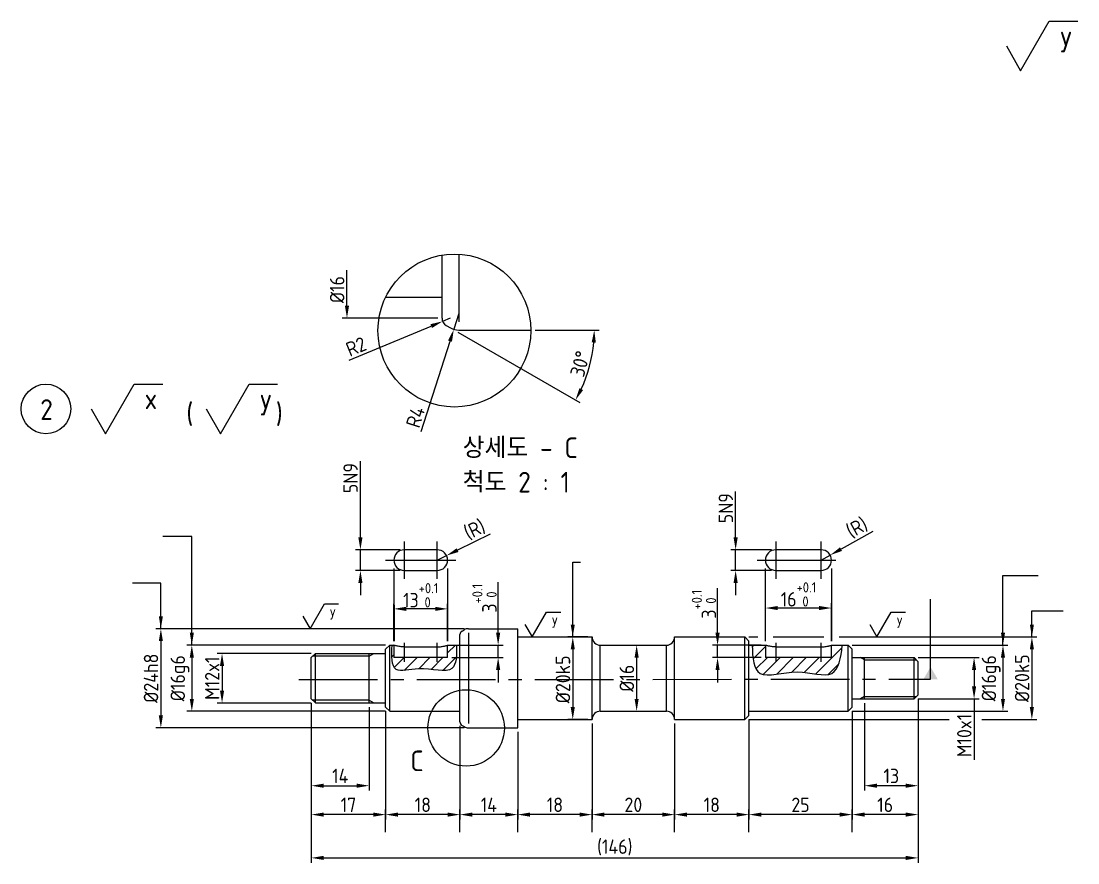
# Model space of a CAD drawing. Header units: millimetres. Extents: x 0 to 2327, y 0 to 592.
# Drawn here: x 881 to 1137, y 109.9 to 313.8 of the extents above; entities that cross this region are included whole.
import ezdxf

# ---------------------------------------------------------------- set-up
doc = ezdxf.new("R2010")
doc.units = ezdxf.units.MM
doc.linetypes.add('CENTER2', pattern=[28.575, 19.05, -3.175, 3.175, -3.175])
for name, color, linetype in [('가는실선', 1, 'Continuous'), ('문자', 2, 'Continuous'), ('외형선', 3, 'Continuous'), ('중심선', 1, 'CENTER2')]:
    doc.layers.add(name, color=color, linetype=linetype)
doc.styles.get("Standard").update_dxf_attribs({"font": 'isocp.shx', "bigfont": 'whgtxt.shx'})
doc.dimstyles.new('ISO-25', dxfattribs={"dimtxt": 3.5, "dimasz": 3, "dimexe": 1.2, "dimexo": 1, "dimtad": 1, "dimdsep": 46, "dimtxsty": 'Standard', "dimcen": 0, "dimclrd": 7, "dimclre": 7, "dimclrt": 2, "dimazin": 2, "dimtfac": 1, "dimtmove": 0, "dimatfit": 3, "dimfxl": 0, "dimlwd": -1, "dimlwe": -1, "dimarcsym": 0})

# ---------------------------------------------------------------- blocks, each defined once
blk = doc.blocks.new('*D69')
at = {"layer": 'Defpoints', "color": 0}
for p in [(973.78, 185.77), (963.17, 180.77), (973.78, 180.77)]:
    blk.add_point(p, dxfattribs=at)
at = {"layer": '외형선', "color": 7}
for p, q in [((963.17, 188.77), (963.17, 207.22)), ((972.78, 185.77), (961.97, 185.77)), ((963.17, 180.77), (963.17, 185.77)), ((972.78, 180.77), (961.97, 180.77)), ((963.17, 177.77), (963.17, 174.77))]:
    blk.add_line(p, q, dxfattribs=at)
for points in [[(962.67, 188.77), (963.67, 188.77), (963.17, 185.77)], [(962.67, 177.77), (963.67, 177.77), (963.17, 180.77)]]:
    blk.add_solid(points, dxfattribs=at)
at = {"layer": '외형선', "color": 2, "insert": (960.79, 203.14), "char_height": 3.5, "attachment_point": 5, "rotation": 90}
blk.add_mtext('5N9', dxfattribs=at)
blk = doc.blocks.new('*D70')
at = {"layer": 'Defpoints', "color": 0}
for p in [(984.02, 184.38), (981.78, 183.27)]:
    blk.add_point(p, dxfattribs=at)
at = {"layer": '외형선', "color": 7}
for p, q in [((994.61, 189.59), (986.71, 185.7)), ((981.78, 183.27), (984.02, 184.38))]:
    blk.add_line(p, q, dxfattribs=at)
blk.add_solid([(986.49, 186.15), (986.93, 185.25), (984.02, 184.38)], dxfattribs=at)
at = {"layer": '외형선', "color": 2, "insert": (990.88, 190.59), "char_height": 3.5, "attachment_point": 5, "rotation": 26.2074}
blk.add_mtext('(R)', dxfattribs=at)
blk = doc.blocks.new('*D71')
at = {"layer": 'Defpoints', "color": 0}
for p in [(971.28, 171.47), (971.28, 162.67), (984.28, 162.67)]:
    blk.add_point(p, dxfattribs=at)
at = {"layer": '외형선', "color": 7}
for p, q in [((971.28, 163.67), (971.28, 172.67)), ((984.28, 163.67), (984.28, 172.67)), ((981.28, 171.47), (974.28, 171.47))]:
    blk.add_line(p, q, dxfattribs=at)
for points in [[(974.28, 171.97), (974.28, 170.97), (971.28, 171.47)], [(981.28, 171.97), (981.28, 170.97), (984.28, 171.47)]]:
    blk.add_solid(points, dxfattribs=at)
at = {"layer": '외형선', "color": 2, "insert": (977.78, 174.77), "char_height": 3.5, "attachment_point": 5}
blk.add_mtext('13{\\H0.7x;\\S+0.1^  0;}', dxfattribs=at)
blk = doc.blocks.new('*D72')
at = {"layer": 'Defpoints', "color": 0}
for p in [(984.28, 162.67), (984.28, 159.67), (996.53, 159.67)]:
    blk.add_point(p, dxfattribs=at)
at = {"layer": '외형선', "color": 7}
for p, q in [((996.53, 165.67), (996.53, 177.97)), ((985.28, 162.67), (997.73, 162.67)), ((996.53, 159.67), (996.53, 162.67)), ((985.28, 159.67), (997.73, 159.67)), ((996.53, 156.67), (996.53, 153.67))]:
    blk.add_line(p, q, dxfattribs=at)
for points in [[(996.03, 165.67), (997.03, 165.67), (996.53, 162.67)], [(996.03, 156.67), (997.03, 156.67), (996.53, 159.67)]]:
    blk.add_solid(points, dxfattribs=at)
at = {"layer": '외형선', "color": 2, "insert": (993.23, 174.05), "char_height": 3.5, "attachment_point": 5, "rotation": 90}
blk.add_mtext('3{\\H0.7x;\\S+0.1^  0;}', dxfattribs=at)
blk = doc.blocks.new('*D73')
at = {"layer": 'Defpoints', "color": 0}
for p in [(1063.78, 185.77), (1054.06, 180.77), (1063.78, 180.77)]:
    blk.add_point(p, dxfattribs=at)
at = {"layer": '외형선', "color": 7}
for p, q in [((1054.06, 188.77), (1054.06, 199.92)), ((1062.78, 185.77), (1052.86, 185.77)), ((1054.06, 180.77), (1054.06, 185.77)), ((1062.78, 180.77), (1052.86, 180.77)), ((1054.06, 177.77), (1054.06, 174.77))]:
    blk.add_line(p, q, dxfattribs=at)
for points in [[(1053.56, 188.77), (1054.56, 188.77), (1054.06, 185.77)], [(1053.56, 177.77), (1054.56, 177.77), (1054.06, 180.77)]]:
    blk.add_solid(points, dxfattribs=at)
at = {"layer": '외형선', "color": 2, "insert": (1051.69, 195.85), "char_height": 3.5, "attachment_point": 5, "rotation": 90}
blk.add_mtext('5N9', dxfattribs=at)
blk = doc.blocks.new('*D74')
at = {"layer": 'Defpoints', "color": 0}
for p in [(1076.97, 184.49), (1074.78, 183.27)]:
    blk.add_point(p, dxfattribs=at)
at = {"layer": '외형선', "color": 7}
for p, q in [((1087.28, 190.21), (1079.59, 185.94)), ((1074.78, 183.27), (1076.97, 184.49))]:
    blk.add_line(p, q, dxfattribs=at)
blk.add_solid([(1079.35, 186.38), (1079.83, 185.5), (1076.97, 184.49)], dxfattribs=at)
at = {"layer": '외형선', "color": 2, "insert": (1083.51, 191.03), "char_height": 3.5, "attachment_point": 5, "rotation": 29.0077}
blk.add_mtext('(R)', dxfattribs=at)
blk = doc.blocks.new('*D75')
at = {"layer": 'Defpoints', "color": 0}
for p in [(1061.28, 171.67), (1061.28, 162.67), (1077.28, 162.67)]:
    blk.add_point(p, dxfattribs=at)
at = {"layer": '외형선', "color": 7}
for p, q in [((1061.28, 163.67), (1061.28, 172.87)), ((1074.28, 171.67), (1064.28, 171.67)), ((1077.28, 163.67), (1077.28, 172.87))]:
    blk.add_line(p, q, dxfattribs=at)
for points in [[(1064.28, 172.17), (1064.28, 171.17), (1061.28, 171.67)], [(1074.28, 172.17), (1074.28, 171.17), (1077.28, 171.67)]]:
    blk.add_solid(points, dxfattribs=at)
at = {"layer": '외형선', "color": 2, "insert": (1069.28, 174.97), "char_height": 3.5, "attachment_point": 5}
blk.add_mtext('16{\\H0.7x;\\S+0.1^  0;}', dxfattribs=at)
blk = doc.blocks.new('*D76')
at = {"layer": 'Defpoints', "color": 0}
for p in [(1061.28, 162.67), (1049.68, 159.67), (1061.28, 159.67)]:
    blk.add_point(p, dxfattribs=at)
at = {"layer": '외형선', "color": 7}
for p, q in [((1049.68, 165.67), (1049.68, 176.5)), ((1060.28, 162.67), (1048.48, 162.67)), ((1049.68, 159.67), (1049.68, 162.67)), ((1060.28, 159.67), (1048.48, 159.67)), ((1049.68, 156.67), (1049.68, 153.67))]:
    blk.add_line(p, q, dxfattribs=at)
for points in [[(1049.18, 165.67), (1050.18, 165.67), (1049.68, 162.67)], [(1049.18, 156.67), (1050.18, 156.67), (1049.68, 159.67)]]:
    blk.add_solid(points, dxfattribs=at)
at = {"layer": '외형선', "color": 2, "insert": (1046.38, 172.59), "char_height": 3.5, "attachment_point": 5, "rotation": 90}
blk.add_mtext('3{\\H0.7x;\\S+0.1^  0;}', dxfattribs=at)
blk = doc.blocks.new('*D77')
at = {"layer": 'Defpoints', "color": 0}
for p in [(952.28, 160.67), (929.65, 148.67), (952.28, 148.67)]:
    blk.add_point(p, dxfattribs=at)
at = {"layer": '외형선', "color": 7}
for p, q in [((951.28, 160.67), (928.45, 160.67)), ((929.65, 157.67), (929.65, 151.67)), ((951.28, 148.67), (928.45, 148.67))]:
    blk.add_line(p, q, dxfattribs=at)
for points in [[(929.15, 157.67), (930.15, 157.67), (929.65, 160.67)], [(929.15, 151.67), (930.15, 151.67), (929.65, 148.67)]]:
    blk.add_solid(points, dxfattribs=at)
at = {"layer": '외형선', "color": 2, "insert": (927.28, 154.67), "char_height": 3.5, "attachment_point": 5, "rotation": 90}
blk.add_mtext('M12x1', dxfattribs=at)
blk = doc.blocks.new('*D78')
at = {"layer": 'Defpoints', "color": 0}
for p in [(970.28, 162.67), (922.33, 146.67), (970.28, 146.67)]:
    blk.add_point(p, dxfattribs=at)
at = {"layer": '외형선', "color": 7}
for p, q in [((969.28, 162.67), (921.13, 162.67)), ((922.33, 159.67), (922.33, 149.67)), ((969.28, 146.67), (921.13, 146.67))]:
    blk.add_line(p, q, dxfattribs=at)
for points in [[(921.83, 159.67), (922.83, 159.67), (922.33, 162.67)], [(921.83, 149.67), (922.83, 149.67), (922.33, 146.67)]]:
    blk.add_solid(points, dxfattribs=at)
at = {"layer": '외형선', "color": 2, "insert": (919.46, 154.67), "char_height": 3.5, "attachment_point": 5, "rotation": 90}
blk.add_mtext('%%C16g6', dxfattribs=at)
blk = doc.blocks.new('*D79')
at = {"layer": 'Defpoints', "color": 0}
for p in [(989.31, 166.67), (914.83, 142.67), (989.31, 142.67)]:
    blk.add_point(p, dxfattribs=at)
at = {"layer": '외형선', "color": 7}
for p, q in [((988.31, 166.67), (913.63, 166.67)), ((914.83, 163.67), (914.83, 145.67)), ((988.31, 142.67), (913.63, 142.67))]:
    blk.add_line(p, q, dxfattribs=at)
for points in [[(914.33, 163.67), (915.33, 163.67), (914.83, 166.67)], [(914.33, 145.67), (915.33, 145.67), (914.83, 142.67)]]:
    blk.add_solid(points, dxfattribs=at)
at = {"layer": '외형선', "color": 2, "insert": (912.45, 154.67), "char_height": 3.5, "attachment_point": 5, "rotation": 90}
blk.add_mtext('%%C24h8', dxfattribs=at)
blk = doc.blocks.new('*D80')
at = {"layer": 'Defpoints', "color": 0}
for p in [(1019.28, 164.67), (1014.61, 144.67), (1019.28, 144.67)]:
    blk.add_point(p, dxfattribs=at)
at = {"layer": '외형선', "color": 7}
for p, q in [((1018.28, 164.67), (1013.41, 164.67)), ((1014.61, 161.67), (1014.61, 147.67)), ((1018.28, 144.67), (1013.41, 144.67))]:
    blk.add_line(p, q, dxfattribs=at)
for points in [[(1014.11, 161.67), (1015.11, 161.67), (1014.61, 164.67)], [(1014.11, 147.67), (1015.11, 147.67), (1014.61, 144.67)]]:
    blk.add_solid(points, dxfattribs=at)
at = {"layer": '외형선', "color": 2, "insert": (1012.23, 154.39), "char_height": 3.5, "width": 7.5628, "attachment_point": 5, "rotation": 90}
blk.add_mtext('%%C20k5', dxfattribs=at)
blk = doc.blocks.new('*D81')
at = {"layer": 'Defpoints', "color": 0}
for p in [(1021.28, 162.67), (1021.28, 146.67), (1030.08, 146.67)]:
    blk.add_point(p, dxfattribs=at)
at = {"layer": '외형선', "color": 7}
for p, q in [((1022.28, 162.67), (1031.28, 162.67)), ((1030.08, 159.67), (1030.08, 149.67)), ((1022.28, 146.67), (1031.28, 146.67))]:
    blk.add_line(p, q, dxfattribs=at)
for points in [[(1029.58, 159.67), (1030.58, 159.67), (1030.08, 162.67)], [(1029.58, 149.67), (1030.58, 149.67), (1030.08, 146.67)]]:
    blk.add_solid(points, dxfattribs=at)
at = {"layer": '외형선', "color": 2, "insert": (1027.71, 154.67), "char_height": 3.5, "attachment_point": 5, "rotation": 90}
blk.add_mtext('%%C16', dxfattribs=at)
blk = doc.blocks.new('*D82')
at = {"layer": 'Defpoints', "color": 0}
for p in [(1097.28, 159.67), (1097.28, 149.67), (1111.82, 149.67)]:
    blk.add_point(p, dxfattribs=at)
at = {"layer": '외형선', "color": 7}
for p, q in [((1098.28, 159.67), (1113.02, 159.67)), ((1111.82, 156.67), (1111.82, 152.67)), ((1098.28, 149.67), (1113.02, 149.67)), ((1111.82, 149.67), (1111.82, 134.92))]:
    blk.add_line(p, q, dxfattribs=at)
for points in [[(1111.32, 156.67), (1112.32, 156.67), (1111.82, 159.67)], [(1111.32, 152.67), (1112.32, 152.67), (1111.82, 149.67)]]:
    blk.add_solid(points, dxfattribs=at)
at = {"layer": '외형선', "color": 2, "insert": (1109.45, 140.8), "char_height": 3.5, "attachment_point": 5, "rotation": 90}
blk.add_mtext('M10x1', dxfattribs=at)
blk = doc.blocks.new('*D83')
at = {"layer": 'Defpoints', "color": 0}
for p in [(1081.28, 162.67), (1081.28, 146.67), (1118.82, 146.67)]:
    blk.add_point(p, dxfattribs=at)
at = {"layer": '외형선', "color": 7}
for p, q in [((1082.28, 162.67), (1120.02, 162.67)), ((1118.82, 159.67), (1118.82, 149.67)), ((1082.28, 146.67), (1120.02, 146.67))]:
    blk.add_line(p, q, dxfattribs=at)
for points in [[(1118.32, 159.67), (1119.32, 159.67), (1118.82, 162.67)], [(1118.32, 149.67), (1119.32, 149.67), (1118.82, 146.67)]]:
    blk.add_solid(points, dxfattribs=at)
at = {"layer": '외형선', "color": 2, "insert": (1115.95, 154.67), "char_height": 3.5, "attachment_point": 5, "rotation": 90}
blk.add_mtext('%%C16g6', dxfattribs=at)
blk = doc.blocks.new('*D84')
at = {"layer": 'Defpoints', "color": 0}
for p in [(1056.28, 164.67), (1056.28, 144.67), (1125.82, 144.67)]:
    blk.add_point(p, dxfattribs=at)
at = {"layer": '외형선', "color": 7}
for p, q in [((1057.28, 164.67), (1059.4, 164.67)), ((1063.15, 164.67), (1075.4, 164.67)), ((1079.15, 164.67), (1127.02, 164.67)), ((1125.82, 161.67), (1125.82, 147.67)), ((1057.28, 144.67), (1105.82, 144.67)), ((1113.7, 144.67), (1127.02, 144.67))]:
    blk.add_line(p, q, dxfattribs=at)
for points in [[(1125.32, 161.67), (1126.32, 161.67), (1125.82, 164.67)], [(1125.32, 147.67), (1126.32, 147.67), (1125.82, 144.67)]]:
    blk.add_solid(points, dxfattribs=at)
at = {"layer": '외형선', "color": 2, "insert": (1123.45, 154.67), "char_height": 3.5, "attachment_point": 5, "rotation": 90}
blk.add_mtext('%%C20k5', dxfattribs=at)
blk = doc.blocks.new('*D86')
at = {"layer": 'Defpoints', "color": 0}
for p in [(983.09, 241.11), (984.94, 241.87)]:
    blk.add_point(p, dxfattribs=at)
at = {"layer": '외형선', "color": 7}
for p, q in [((984.94, 241.87), (983.09, 241.11)), ((960.42, 231.73), (980.31, 239.96))]:
    blk.add_line(p, q, dxfattribs=at)
blk.add_solid([(980.12, 240.42), (980.51, 239.5), (983.09, 241.11)], dxfattribs=at)
at = {"layer": '외형선', "color": 2, "insert": (962.12, 235.01), "char_height": 3.5, "attachment_point": 5, "rotation": 22.4737}
blk.add_mtext('R2', dxfattribs=at)
blk = doc.blocks.new('*D87')
at = {"layer": 'Defpoints', "color": 0}
for p in [(987.01, 242.99), (985.79, 239.18)]:
    blk.add_point(p, dxfattribs=at)
at = {"layer": '외형선', "color": 7}
for p, q in [((987.01, 242.99), (985.79, 239.18)), ((977.89, 214.45), (984.88, 236.32))]:
    blk.add_line(p, q, dxfattribs=at)
blk.add_solid([(984.4, 236.47), (985.35, 236.17), (985.79, 239.18)], dxfattribs=at)
at = {"layer": '외형선', "color": 2, "insert": (976.51, 217.93), "char_height": 3.5, "attachment_point": 5, "rotation": 72.2873}
blk.add_mtext('R4', dxfattribs=at)
blk = doc.blocks.new('*D88')
at = {"layer": 'Defpoints', "color": 0}
for p in [(983.94, 240.14), (985.01, 239.52), (987.01, 238.99), (1004.46, 238.99), (1017.78, 227.4)]:
    blk.add_point(p, dxfattribs=at)
at = {"layer": '외형선', "color": 7}
for p, q in [((986.8, 238.49), (1016.32, 221.44)), ((1005.46, 238.99), (1021.02, 238.99))]:
    blk.add_line(p, q, dxfattribs=at)
blk.add_arc((985.94, 238.99), 33.89, 335.0733, 354.9261, dxfattribs=at)
for points in [[(1019.19, 236.01), (1020.19, 235.97), (1019.82, 238.99)], [(1017.11, 224.47), (1016.22, 224.93), (1015.28, 222.04)]]:
    blk.add_solid(points, dxfattribs=at)
at = {"layer": '외형선', "color": 2, "insert": (1016.37, 230.83), "char_height": 3.5, "attachment_point": 5, "rotation": 74.9997}
blk.add_mtext('30°', dxfattribs=at)
blk = doc.blocks.new('*D90')
at = {"layer": 'Defpoints', "color": 0}
for p in [(951.28, 149.67), (965.28, 148.67), (965.28, 128.64)]:
    blk.add_point(p, dxfattribs=at)
at = {"layer": '외형선', "color": 7}
for p, q in [((951.28, 148.67), (951.28, 127.44)), ((965.28, 147.67), (965.28, 127.44)), ((954.28, 128.64), (962.28, 128.64))]:
    blk.add_line(p, q, dxfattribs=at)
for points in [[(954.28, 129.14), (954.28, 128.14), (951.28, 128.64)], [(962.28, 129.14), (962.28, 128.14), (965.28, 128.64)]]:
    blk.add_solid(points, dxfattribs=at)
at = {"layer": '외형선', "color": 2, "insert": (958.28, 131.01), "char_height": 3.5, "attachment_point": 5}
blk.add_mtext('14', dxfattribs=at)
blk = doc.blocks.new('*D91')
at = {"layer": 'Defpoints', "color": 0}
for p in [(969.28, 147.67), (951.28, 128.64), (951.28, 121.64)]:
    blk.add_point(p, dxfattribs=at)
at = {"layer": '외형선', "color": 7}
for p, q in [((969.28, 146.67), (969.28, 120.44)), ((951.28, 127.64), (951.28, 120.44)), ((966.28, 121.64), (954.28, 121.64))]:
    blk.add_line(p, q, dxfattribs=at)
for points in [[(954.28, 122.14), (954.28, 121.14), (951.28, 121.64)], [(966.28, 122.14), (966.28, 121.14), (969.28, 121.64)]]:
    blk.add_solid(points, dxfattribs=at)
at = {"layer": '외형선', "color": 2, "insert": (960.28, 124.01), "char_height": 3.5, "attachment_point": 5}
blk.add_mtext('17', dxfattribs=at)
blk = doc.blocks.new('*D92')
at = {"layer": 'Defpoints', "color": 0}
for p in [(987.28, 144.12), (969.28, 121.64), (969.28, 116.36)]:
    blk.add_point(p, dxfattribs=at)
at = {"layer": '외형선', "color": 7}
for p, q in [((987.28, 143.12), (987.28, 120.44)), ((969.28, 117.36), (969.28, 122.84)), ((984.28, 121.64), (972.28, 121.64))]:
    blk.add_line(p, q, dxfattribs=at)
for points in [[(972.28, 122.14), (972.28, 121.14), (969.28, 121.64)], [(984.28, 122.14), (984.28, 121.14), (987.28, 121.64)]]:
    blk.add_solid(points, dxfattribs=at)
at = {"layer": '외형선', "color": 2, "insert": (978.28, 124.01), "char_height": 3.5, "attachment_point": 5}
blk.add_mtext('18', dxfattribs=at)
blk = doc.blocks.new('*D93')
at = {"layer": 'Defpoints', "color": 0}
for p in [(1001.28, 142.67), (987.28, 121.64), (987.28, 116.36)]:
    blk.add_point(p, dxfattribs=at)
at = {"layer": '외형선', "color": 7}
for p, q in [((1001.28, 141.67), (1001.28, 120.44)), ((987.28, 117.36), (987.28, 122.84)), ((998.28, 121.64), (990.28, 121.64))]:
    blk.add_line(p, q, dxfattribs=at)
for points in [[(990.28, 122.14), (990.28, 121.14), (987.28, 121.64)], [(998.28, 122.14), (998.28, 121.14), (1001.28, 121.64)]]:
    blk.add_solid(points, dxfattribs=at)
at = {"layer": '외형선', "color": 2, "insert": (994.28, 124.01), "char_height": 3.5, "attachment_point": 5}
blk.add_mtext('14', dxfattribs=at)
blk = doc.blocks.new('*D94')
at = {"layer": 'Defpoints', "color": 0}
for p in [(1019.28, 144.67), (1001.28, 121.64), (1001.28, 116.36)]:
    blk.add_point(p, dxfattribs=at)
at = {"layer": '외형선', "color": 7}
for p, q in [((1019.28, 143.67), (1019.28, 120.44)), ((1001.28, 117.36), (1001.28, 122.84)), ((1016.28, 121.64), (1004.28, 121.64))]:
    blk.add_line(p, q, dxfattribs=at)
for points in [[(1004.28, 122.14), (1004.28, 121.14), (1001.28, 121.64)], [(1016.28, 122.14), (1016.28, 121.14), (1019.28, 121.64)]]:
    blk.add_solid(points, dxfattribs=at)
at = {"layer": '외형선', "color": 2, "insert": (1010.28, 124.01), "char_height": 3.5, "attachment_point": 5}
blk.add_mtext('18', dxfattribs=at)
blk = doc.blocks.new('*D95')
at = {"layer": 'Defpoints', "color": 0}
for p in [(1039.28, 144.67), (1019.28, 121.64), (1019.28, 116.36)]:
    blk.add_point(p, dxfattribs=at)
at = {"layer": '외형선', "color": 7}
for p, q in [((1039.28, 143.67), (1039.28, 120.44)), ((1019.28, 117.36), (1019.28, 122.84)), ((1036.28, 121.64), (1022.28, 121.64))]:
    blk.add_line(p, q, dxfattribs=at)
for points in [[(1022.28, 122.14), (1022.28, 121.14), (1019.28, 121.64)], [(1036.28, 122.14), (1036.28, 121.14), (1039.28, 121.64)]]:
    blk.add_solid(points, dxfattribs=at)
at = {"layer": '외형선', "color": 2, "insert": (1029.28, 124.01), "char_height": 3.5, "attachment_point": 5}
blk.add_mtext('20', dxfattribs=at)
blk = doc.blocks.new('*D96')
at = {"layer": 'Defpoints', "color": 0}
for p in [(1057.28, 145.67), (1039.28, 121.64), (1039.28, 116.36)]:
    blk.add_point(p, dxfattribs=at)
at = {"layer": '외형선', "color": 7}
for p, q in [((1057.28, 144.67), (1057.28, 120.44)), ((1039.28, 117.36), (1039.28, 122.84)), ((1054.28, 121.64), (1042.28, 121.64))]:
    blk.add_line(p, q, dxfattribs=at)
for points in [[(1042.28, 122.14), (1042.28, 121.14), (1039.28, 121.64)], [(1054.28, 122.14), (1054.28, 121.14), (1057.28, 121.64)]]:
    blk.add_solid(points, dxfattribs=at)
at = {"layer": '외형선', "color": 2, "insert": (1048.28, 124.01), "char_height": 3.5, "attachment_point": 5}
blk.add_mtext('18', dxfattribs=at)
blk = doc.blocks.new('*D97')
at = {"layer": 'Defpoints', "color": 0}
for p in [(1082.28, 147.67), (1057.28, 121.64), (1057.28, 116.36)]:
    blk.add_point(p, dxfattribs=at)
at = {"layer": '외형선', "color": 7}
for p, q in [((1082.28, 146.67), (1082.28, 120.44)), ((1057.28, 117.36), (1057.28, 122.84)), ((1079.28, 121.64), (1060.28, 121.64))]:
    blk.add_line(p, q, dxfattribs=at)
for points in [[(1060.28, 122.14), (1060.28, 121.14), (1057.28, 121.64)], [(1079.28, 122.14), (1079.28, 121.14), (1082.28, 121.64)]]:
    blk.add_solid(points, dxfattribs=at)
at = {"layer": '외형선', "color": 2, "insert": (1069.78, 124.01), "char_height": 3.5, "attachment_point": 5}
blk.add_mtext('25', dxfattribs=at)
blk = doc.blocks.new('*D98')
at = {"layer": 'Defpoints', "color": 0}
for p in [(1085.28, 149.67), (1098.28, 150.67), (1085.28, 128.64)]:
    blk.add_point(p, dxfattribs=at)
at = {"layer": '외형선', "color": 7}
for p, q in [((1085.28, 148.67), (1085.28, 127.44)), ((1098.28, 149.67), (1098.28, 127.44)), ((1095.28, 128.64), (1088.28, 128.64))]:
    blk.add_line(p, q, dxfattribs=at)
for points in [[(1088.28, 129.14), (1088.28, 128.14), (1085.28, 128.64)], [(1095.28, 129.14), (1095.28, 128.14), (1098.28, 128.64)]]:
    blk.add_solid(points, dxfattribs=at)
at = {"layer": '외형선', "color": 2, "insert": (1091.78, 131.01), "char_height": 3.5, "attachment_point": 5}
blk.add_mtext('13', dxfattribs=at)
blk = doc.blocks.new('*D99')
at = {"layer": 'Defpoints', "color": 0}
for p in [(1098.28, 128.64), (1082.28, 121.64), (1082.28, 116.36)]:
    blk.add_point(p, dxfattribs=at)
at = {"layer": '외형선', "color": 7}
for p, q in [((1098.28, 127.64), (1098.28, 120.44)), ((1082.28, 117.36), (1082.28, 122.84)), ((1095.28, 121.64), (1085.28, 121.64))]:
    blk.add_line(p, q, dxfattribs=at)
for points in [[(1085.28, 122.14), (1085.28, 121.14), (1082.28, 121.64)], [(1095.28, 122.14), (1095.28, 121.14), (1098.28, 121.64)]]:
    blk.add_solid(points, dxfattribs=at)
at = {"layer": '외형선', "color": 2, "insert": (1090.28, 124.01), "char_height": 3.5, "attachment_point": 5}
blk.add_mtext('16', dxfattribs=at)
blk = doc.blocks.new('*D100')
at = {"layer": 'Defpoints', "color": 0}
for p in [(951.28, 121.64), (1098.28, 121.64), (1098.28, 111.15)]:
    blk.add_point(p, dxfattribs=at)
at = {"layer": '외형선', "color": 7}
for p, q in [((951.28, 120.64), (951.28, 109.95)), ((1098.28, 120.64), (1098.28, 109.95)), ((954.28, 111.15), (1095.28, 111.15))]:
    blk.add_line(p, q, dxfattribs=at)
for points in [[(954.28, 111.65), (954.28, 110.65), (951.28, 111.15)], [(1095.28, 111.65), (1095.28, 110.65), (1098.28, 111.15)]]:
    blk.add_solid(points, dxfattribs=at)
at = {"layer": '외형선', "color": 2, "insert": (1024.78, 113.7), "char_height": 3.5, "attachment_point": 5}
blk.add_mtext('(146)', dxfattribs=at)

msp = doc.modelspace()

# ---------------------------------------------------------------- hatches: boundary and pattern name
at = {"layer": '가는실선'}
h = msp.add_hatch(dxfattribs=at)
h.set_pattern_fill('ANSI31', color=256, scale=0.7)
edge = h.paths.add_edge_path()
edge.add_spline(control_points=[(970.864, 162.673), (970.686, 160.044), (970.55, 155.353), (978.268, 157.947), (986.347, 154.873), (986.516, 160.208), (986.434, 162.673)], knot_values=[1.0549849, 1.0549849, 1.0549849, 1.0549849, 7.1421824, 12.5317032, 20.6460487, 26.6167969, 26.6167969, 26.6167969, 26.6167969], degree=3, periodic=0)
edge.add_line((986.434, 162.673), (985.443, 162.673))
edge.add_line((985.443, 162.673), (984.279, 162.673))
edge.add_line((984.279, 162.673), (984.279, 159.673))
edge.add_line((984.279, 159.673), (971.279, 159.673))
edge.add_line((971.279, 159.673), (971.279, 162.673))
edge.add_line((971.279, 162.673), (970.913, 162.673))
edge.add_line((970.913, 162.673), (970.864, 162.673))
h = msp.add_hatch(dxfattribs=at)
h.set_pattern_fill('ANSI31', color=256, scale=0.7)
edge = h.paths.add_edge_path()
edge.add_spline(control_points=[(1058.1, 162.673), (1058.097, 159.5), (1058.762, 153.543), (1068.814, 157.567), (1078.508, 153.736), (1079.601, 159.495), (1079.873, 162.673)], knot_values=[2.4622052, 2.4622052, 2.4622052, 2.4622052, 10.1305622, 19.1850772, 27.5340151, 35.2782186, 35.2782186, 35.2782186, 35.2782186], degree=3, periodic=0)
edge.add_line((1079.873, 162.673), (1079.467, 162.673))
edge.add_line((1079.467, 162.673), (1077.279, 162.673))
edge.add_line((1077.279, 162.673), (1077.279, 159.673))
edge.add_line((1077.279, 159.673), (1061.279, 159.673))
edge.add_line((1061.279, 159.673), (1061.279, 162.673))
edge.add_line((1061.279, 162.673), (1060.073, 162.673))
edge.add_line((1060.073, 162.673), (1058.1, 162.673))

# ---------------------------------------------------------------- linework, layer by layer
for p, q in [((950.971, 166.673), (954.435, 172.673)), ((954.435, 172.673), (957.899, 172.673)), ((949.239, 169.673), (950.971, 166.673)), ((1004.762, 164.673), (1008.226, 170.673)), ((1008.226, 170.673), (1011.69, 170.673)), ((1088.291, 164.673), (1091.755, 170.673)), ((1091.755, 170.673), (1095.219, 170.673)), ((1003.03, 167.673), (1004.762, 164.673)), ((1086.559, 167.673), (1088.291, 164.673)), ((952.279, 159.997), (951.602, 159.997)), ((965.279, 159.997), (952.279, 159.997)), ((965.279, 159.997), (966.45, 160.673)), ((1085.279, 159.132), (1084.341, 159.673)), ((1085.279, 159.132), (1097.279, 159.132)), ((1097.279, 159.132), (1097.82, 159.132)), ((952.279, 149.35), (951.602, 149.35)), ((965.279, 149.35), (952.279, 149.35)), ((965.279, 149.35), (966.45, 148.673)), ((1085.279, 150.215), (1084.341, 149.673)), ((1085.279, 150.215), (1097.279, 150.215)), ((1097.279, 150.215), (1097.82, 150.215))]:
    msp.add_line(p, q, dxfattribs=at)
for centre, radius in [((985.944, 238.884), 18.519), ((988.783, 142.623), 9.259)]:
    msp.add_circle(centre, radius, dxfattribs=at)
at = {"layer": '문자'}
msp.add_circle((886.984, 219.898), 6, dxfattribs=at)
at = {"layer": '외형선'}
for p, q in [((1123.104, 301.826), (1130.032, 313.826)), ((1130.032, 313.826), (1136.96, 313.826)), ((1119.639, 307.826), (1123.104, 301.826)), ((982.935, 241.872), (982.935, 257.157)), ((987.007, 257.372), (987.007, 240.986)), ((969.291, 246.986), (982.935, 246.986)), ((983.935, 240.14), (985.007, 239.522)), ((987.007, 238.986), (1004.462, 238.986)), ((901.423, 213.898), (908.351, 225.898)), ((908.351, 225.898), (915.279, 225.898)), ((929.266, 213.898), (936.194, 225.898)), ((936.194, 225.898), (943.122, 225.898)), ((897.959, 219.898), (901.423, 213.898)), ((925.802, 219.898), (929.266, 213.898)), ((981.779, 185.773), (973.779, 185.773)), ((1074.779, 185.773), (1063.779, 185.773)), ((971.285, 181.273), (971.338, 163.654)), ((973.779, 180.773), (981.779, 180.773)), ((984.279, 181.273), (984.279, 163.673)), ((1061.279, 163.673), (1061.279, 181.273)), ((1063.779, 180.773), (1074.779, 180.773)), ((1077.279, 181.273), (1077.279, 163.673)), ((987.779, 166.096), (988.315, 166.406)), ((989.315, 166.673), (1001.279, 166.673)), ((1001.279, 165.204), (1001.279, 166.673)), ((987.279, 163.938), (987.279, 165.23)), ((987.279, 144.117), (987.279, 163.938)), ((989.315, 165.673), (989.315, 143.673)), ((1001.279, 142.673), (1001.279, 165.204)), ((1001.279, 164.673), (1019.279, 164.673)), ((1019.279, 163.449), (1019.279, 164.673)), ((1039.279, 163.449), (1039.279, 164.673)), ((1039.279, 164.673), (1056.279, 164.673)), ((1056.279, 163.449), (1056.279, 164.673)), ((1057.279, 163.673), (1056.279, 164.673)), ((969.279, 161.673), (970.279, 162.673)), ((969.279, 160.817), (969.279, 161.673)), ((970.279, 161.694), (970.279, 162.673)), ((970.279, 162.673), (970.913, 162.673)), ((970.279, 146.673), (970.279, 161.694)), ((970.913, 162.673), (971.279, 162.673)), ((971.404, 162.635), (971.279, 162.673)), ((971.279, 162.673), (971.279, 159.673)), ((971.61, 162.576), (971.404, 162.635)), ((971.743, 162.541), (971.61, 162.576)), ((971.882, 162.506), (971.743, 162.541)), ((972.033, 162.471), (971.882, 162.506)), ((972.175, 162.44), (972.033, 162.471)), ((972.324, 162.411), (972.175, 162.44)), ((972.547, 162.372), (972.324, 162.411)), ((972.781, 162.338), (972.547, 162.372)), ((973.024, 162.31), (972.781, 162.338)), ((973.147, 162.299), (973.024, 162.31)), ((973.272, 162.29), (973.147, 162.299)), ((973.44, 162.28), (973.272, 162.29)), ((973.609, 162.275), (973.44, 162.28)), ((973.779, 162.273), (973.609, 162.275)), ((973.779, 162.273), (981.779, 162.273)), ((981.779, 162.273), (981.948, 162.275)), ((981.948, 162.275), (982.117, 162.28)), ((982.117, 162.28), (982.285, 162.29)), ((982.285, 162.29), (982.41, 162.299)), ((982.41, 162.299), (982.534, 162.31)), ((982.534, 162.31), (982.776, 162.338)), ((982.776, 162.338), (983.01, 162.372)), ((983.01, 162.372), (983.233, 162.411)), ((983.233, 162.411), (983.382, 162.44)), ((983.382, 162.44), (983.524, 162.471)), ((983.524, 162.471), (983.675, 162.506)), ((983.675, 162.506), (983.814, 162.541)), ((983.814, 162.541), (983.947, 162.576)), ((983.947, 162.576), (984.154, 162.635)), ((984.154, 162.635), (984.279, 162.673)), ((984.279, 162.673), (985.443, 162.673)), ((984.279, 159.673), (984.279, 162.673)), ((985.443, 162.673), (987.279, 162.673)), ((1019.279, 144.673), (1019.279, 163.449)), ((1021.279, 161.694), (1021.279, 162.673)), ((1021.279, 162.673), (1037.279, 162.673)), ((1021.279, 146.673), (1021.279, 161.694)), ((1037.279, 161.694), (1037.279, 162.673)), ((1037.279, 146.673), (1037.279, 161.694)), ((1039.279, 144.673), (1039.279, 163.449)), ((1056.279, 144.673), (1056.279, 163.449)), ((1057.279, 162.572), (1057.279, 163.673)), ((1057.279, 162.673), (1060.073, 162.673)), ((1057.279, 145.673), (1057.279, 162.572)), ((1060.073, 162.673), (1061.279, 162.673)), ((1061.404, 162.635), (1061.279, 162.673)), ((1061.279, 162.673), (1061.279, 159.673)), ((1061.61, 162.576), (1061.404, 162.635)), ((1061.743, 162.541), (1061.61, 162.576)), ((1061.882, 162.506), (1061.743, 162.541)), ((1062.033, 162.471), (1061.882, 162.506)), ((1062.175, 162.44), (1062.033, 162.471)), ((1062.324, 162.411), (1062.175, 162.44)), ((1062.547, 162.372), (1062.324, 162.411)), ((1062.781, 162.338), (1062.547, 162.372)), ((1063.024, 162.31), (1062.781, 162.338)), ((1063.147, 162.299), (1063.024, 162.31)), ((1063.272, 162.29), (1063.147, 162.299)), ((1063.44, 162.28), (1063.272, 162.29)), ((1063.609, 162.275), (1063.44, 162.28)), ((1063.779, 162.273), (1063.609, 162.275)), ((1063.779, 162.273), (1074.779, 162.273)), ((1074.779, 162.273), (1074.948, 162.275)), ((1074.948, 162.275), (1075.117, 162.28)), ((1075.117, 162.28), (1075.285, 162.29)), ((1075.285, 162.29), (1075.41, 162.299)), ((1075.41, 162.299), (1075.534, 162.31)), ((1075.534, 162.31), (1075.776, 162.338)), ((1075.776, 162.338), (1076.01, 162.372)), ((1076.01, 162.372), (1076.233, 162.411)), ((1076.233, 162.411), (1076.382, 162.44)), ((1076.382, 162.44), (1076.524, 162.471)), ((1076.524, 162.471), (1076.675, 162.506)), ((1076.675, 162.506), (1076.814, 162.541)), ((1076.814, 162.541), (1076.947, 162.576)), ((1076.947, 162.576), (1077.154, 162.635)), ((1077.154, 162.635), (1077.279, 162.673)), ((1077.279, 162.673), (1079.467, 162.673)), ((1077.279, 159.673), (1077.279, 162.673)), ((1079.467, 162.673), (1081.279, 162.673)), ((1081.279, 161.694), (1081.279, 162.673)), ((1082.279, 161.673), (1081.279, 162.673)), ((1081.279, 146.673), (1081.279, 161.694)), ((1082.279, 160.817), (1082.279, 161.673)), ((951.279, 159.673), (952.279, 160.673)), ((951.279, 159.061), (951.279, 159.673)), ((951.279, 149.673), (951.279, 159.061)), ((952.279, 159.939), (952.279, 160.673)), ((952.279, 160.673), (969.279, 160.673)), ((952.279, 148.673), (952.279, 159.939)), ((965.279, 154.673), (965.279, 160.673)), ((969.279, 147.673), (969.279, 160.817)), ((984.279, 159.673), (971.279, 159.673)), ((1077.279, 159.673), (1061.279, 159.673)), ((1082.279, 147.673), (1082.279, 160.817)), ((1082.279, 159.673), (1097.279, 159.673)), ((1085.279, 154.673), (1085.279, 159.673)), ((1097.279, 159.061), (1097.279, 159.673)), ((1098.279, 158.673), (1097.279, 159.673)), ((1097.279, 149.673), (1097.279, 159.061)), ((1098.279, 158.184), (1098.279, 158.673)), ((1098.279, 150.673), (1098.279, 158.184)), ((965.279, 148.673), (965.279, 154.673)), ((1085.279, 149.673), (1085.279, 154.673)), ((951.279, 149.673), (952.279, 148.673)), ((952.279, 148.673), (969.279, 148.673)), ((1082.279, 149.673), (1097.279, 149.673)), ((1098.279, 150.673), (1097.279, 149.673)), ((969.279, 147.673), (970.279, 146.673)), ((970.279, 146.673), (987.279, 146.673)), ((1021.279, 146.673), (1037.279, 146.673)), ((1057.279, 146.673), (1081.279, 146.673)), ((1082.279, 147.673), (1081.279, 146.673)), ((1001.279, 144.673), (1019.279, 144.673)), ((1039.279, 144.673), (1056.279, 144.673)), ((1057.279, 145.673), (1056.279, 144.673)), ((987.779, 143.251), (988.315, 142.941)), ((989.315, 142.673), (1001.279, 142.673))]:
    msp.add_line(p, q, dxfattribs=at)
at = {"layer": '외형선', "color": 7}
for p, q in [((959.909, 244.872), (959.909, 253.548)), ((981.935, 241.872), (958.709, 241.872))]:
    msp.add_line(p, q, dxfattribs=at)
at = {"layer": '외형선'}
for centre, radius, start, end in [((984.935, 241.872), 2, 179.99999, 240), ((987.007, 242.986), 4, 240, 270), ((973.779, 183.273), 2.5, 90, 270), ((981.779, 183.273), 2.5, 270, 90), ((1063.779, 183.273), 2.5, 90, 270), ((1074.779, 183.273), 2.5, 270, 90), ((989.315, 164.673), 2, 90, 120), ((988.279, 165.23), 1, 120, 180.00001), ((1021.279, 164.673), 2, 179.99999, 270), ((1037.279, 164.673), 2, 270, 360), ((1021.279, 144.673), 2, 90, 180.00001), ((1037.279, 144.673), 2, 0, 90), ((988.279, 144.117), 1, 179.99999, 240), ((989.315, 144.673), 2, 240, 270)]:
    msp.add_arc(centre, radius, start, end, dxfattribs=at)
for points, knots in [([(986.434, 162.673), (986.516, 160.208), (986.347, 154.873), (978.268, 157.947), (970.55, 155.353), (970.686, 160.044), (970.864, 162.673)], [1.0549849, 1.0549849, 1.0549849, 1.0549849, 7.0257332, 15.1400786, 20.5295995, 26.6167969, 26.6167969, 26.6167969, 26.6167969]), ([(1058.1, 162.673), (1058.097, 159.5), (1058.762, 153.543), (1068.814, 157.567), (1078.508, 153.736), (1079.601, 159.495), (1079.873, 162.673)], [2.4622052, 2.4622052, 2.4622052, 2.4622052, 10.1305622, 19.1850772, 27.5340151, 35.2782186, 35.2782186, 35.2782186, 35.2782186])]:
    msp.add_open_spline(points, degree=3, knots=knots, dxfattribs=at)
at = {"layer": '외형선', "color": 7}
msp.add_solid([(959.409, 244.872), (960.409, 244.872), (959.909, 241.872)], dxfattribs=at)
at = {"layer": '중심선'}
for p, q in [((973.779, 187.773), (973.779, 178.773)), ((981.779, 178.773), (981.779, 187.773)), ((1063.779, 187.773), (1063.779, 178.773)), ((1074.779, 178.773), (1074.779, 187.773)), ((969.279, 183.273), (986.279, 183.273)), ((1059.279, 183.273), (1079.279, 183.273)), ((973.779, 163.273), (973.779, 158.673)), ((981.779, 158.673), (981.779, 163.273)), ((1063.779, 163.273), (1063.779, 158.673)), ((1074.779, 158.673), (1074.779, 163.273)), ((948.279, 154.366), (1101.279, 154.424))]:
    msp.add_line(p, q, dxfattribs=at)

# ---------------------------------------------------------------- texts
at = {"layer": '가는실선', "char_height": 2.5, "attachment_point": 1}
for insert in [(955.703, 172.146), (1009.494, 170.146), (1093.023, 170.146)]:
    msp.add_mtext_dynamic_manual_height_columns('y', width=10.14773, gutter_width=12.5, heights=[0], dxfattribs=dict(at, insert=insert))
at = {"layer": '문자', "char_height": 5, "attachment_point": 1}
for s, insert in [('상세도 - C\\P척도 2 : 1', (987.95, 212.989)), ('C', (975.251, 137.155))]:
    msp.add_mtext_dynamic_manual_height_columns(s, width=36.91562, gutter_width=12.5, heights=[0], dxfattribs=dict(at, insert=insert))
at = {"layer": '외형선', "char_height": 5}
for s, width, gutter_width, insert, attachment_point in [('y', 20.29547, 25, (1132.567, 312.771), 1), ('x', 20.29547, 25, (910.887, 224.842), 1), ('y', 20.29547, 25, (938.73, 224.842), 1), ('2', 4.82897, 12.5, (885.605, 222.239), 1), ('  (       )', 35.85609, 12.5, (915.279, 218.515), 4)]:
    msp.add_mtext_dynamic_manual_height_columns(s, width=width, gutter_width=gutter_width, heights=[0], dxfattribs=dict(at, insert=insert, attachment_point=attachment_point))
at = {"layer": '외형선', "color": 2, "insert": (957.534, 248.807), "char_height": 3.5, "attachment_point": 5, "rotation": 90}
msp.add_mtext('%%C16', dxfattribs=at)

# ---------------------------------------------------------------- dimensions: what is measured, and where the dimension line sits
at = {"layer": '외형선'}
for center, mpoint, picture, middle in [((984.935, 241.872), (983.087, 241.108), '*D86', (963.03, 232.811)), ((987.007, 242.986), (985.79, 239.175), '*D87', (978.775, 217.21))]:
    dim = msp.add_radius_dim(center=center, mpoint=mpoint, dimstyle='ISO-25', dxfattribs=at)
    dim.commit()
    dim.dimension.update_dxf_attribs({"geometry": picture, "text_midpoint": middle, "dimtype": 164})
dim = msp.add_angular_dim_2l(base=(1017.7791, 227.3951), line1=((987.0069, 238.9856), (1004.4621, 238.9856)), line2=((983.9351, 240.1403), (985.0069, 239.5215)), dimstyle='ISO-25', dxfattribs=at)
dim.commit()
dim.dimension.update_dxf_attribs({"geometry": '*D88', "text_midpoint": (1016.374, 230.8294)})
for base, p1, p2, text, picture, middle in [((963.167, 180.773), (973.779, 185.773), (973.779, 180.773), '<>N9', '*D69', (963.167, 203.141)), ((1054.064, 180.773), (1063.779, 185.773), (1063.779, 180.773), '<>N9', '*D73', (1054.064, 195.848)), ((996.529, 159.673), (984.279, 162.673), (984.279, 159.673), '<>{\\H0.7x;\\S+0.1^  0;}', '*D72', (996.529, 174.054)), ((1049.677, 159.673), (1061.279, 162.673), (1061.279, 159.673), '<>{\\H0.7x;\\S+0.1^  0;}', '*D76', (1049.677, 172.588)), ((1014.608, 144.673), (1019.279, 164.673), (1019.279, 144.673), '%%C<>k5', '*D80', (1014.608, 154.389))]:
    dim = msp.add_linear_dim(base=base, p1=p1, p2=p2, angle=90, text=text, dimstyle='ISO-25', dxfattribs=at)
    dim.commit()
    dim.dimension.update_dxf_attribs({"geometry": picture, "text_midpoint": middle, "dimtype": 160})
for center, mpoint, picture, middle in [((1074.779, 183.273), (1076.965, 184.485), '*D74', (1083.511, 191.03)), ((981.779, 183.273), (984.022, 184.377), '*D70', (990.879, 190.595))]:
    dim = msp.add_radius_dim(center=center, mpoint=mpoint, text='(R)', dimstyle='ISO-25', dxfattribs=at)
    dim.commit()
    dim.dimension.update_dxf_attribs({"geometry": picture, "text_midpoint": middle})
for base, p1, p2, text, picture, middle in [((971.279, 171.473), (984.279, 162.673), (971.279, 162.673), '<>{\\H0.7x;\\S+0.1^  0;}', '*D71', (977.779, 174.774)), ((1061.279, 171.671), (1077.279, 162.673), (1061.279, 162.673), '<>{\\H0.7x;\\S+0.1^  0;}', '*D75', (1069.279, 174.972)), ((1098.279, 111.15), (951.279, 121.638), (1098.279, 121.638), '(146)', '*D100', (1024.779, 113.7))]:
    dim = msp.add_linear_dim(base=base, p1=p1, p2=p2, text=text, dimstyle='ISO-25', dxfattribs=at)
    dim.commit()
    dim.dimension.update_dxf_attribs({"geometry": picture, "text_midpoint": middle})
for base, p1, p2, text, picture, middle in [((914.827, 142.673), (989.315, 166.673), (989.315, 142.673), '%%C<>h8', '*D79', (912.451, 154.673)), ((922.332, 146.673), (970.279, 162.673), (970.279, 146.673), '%%C<>g6', '*D78', (919.456, 154.673)), ((929.653, 148.673), (952.279, 160.673), (952.279, 148.673), 'M<>x1', '*D77', (927.278, 154.673)), ((1030.085, 146.673), (1021.279, 162.673), (1021.279, 146.673), '%%C<>', '*D81', (1027.71, 154.673))]:
    dim = msp.add_linear_dim(base=base, p1=p1, p2=p2, angle=90, text=text, dimstyle='ISO-25', dxfattribs=at)
    dim.commit()
    dim.dimension.update_dxf_attribs({"geometry": picture, "text_midpoint": middle})
for base, p1, p2, text, picture, middle in [((1125.824, 144.673), (1056.279, 164.673), (1056.279, 144.673), '%%C<>k5', '*D84', (1125.824, 154.673)), ((1118.824, 146.673), (1081.279, 162.673), (1081.279, 146.673), '%%C<>g6', '*D83', (1118.824, 154.673))]:
    dim = msp.add_linear_dim(base=base, p1=p1, p2=p2, angle=90, text=text, dimstyle='ISO-25', override={"dimtmove": 0}, dxfattribs=at)
    dim.commit()
    dim.dimension.update_dxf_attribs({"geometry": picture, "text_midpoint": middle, "dimtype": 160})
dim = msp.add_linear_dim(base=(1111.824, 149.673), p1=(1097.279, 159.673), p2=(1097.279, 149.673), angle=90, text='M<>x1', dimstyle='ISO-25', override={"dimtmove": 0}, dxfattribs=at)
dim.commit()
dim.dimension.update_dxf_attribs({"geometry": '*D82', "text_midpoint": (1109.449, 140.798)})
dim = msp.add_linear_dim(base=(965.279, 128.638), p1=(951.279, 149.673), p2=(965.279, 148.673), dimstyle='ISO-25', override={"dimtmove": 0}, dxfattribs=at)
dim.commit()
dim.dimension.update_dxf_attribs({"geometry": '*D90', "text_midpoint": (958.279, 131.013)})
dim = msp.add_linear_dim(base=(1085.279, 128.638), p1=(1098.279, 150.673), p2=(1085.279, 149.673), dimstyle='ISO-25', dxfattribs=at)
dim.commit()
dim.dimension.update_dxf_attribs({"geometry": '*D98', "text_midpoint": (1091.779, 131.013)})
dim = msp.add_linear_dim(base=(951.279, 121.638), p1=(969.279, 147.673), p2=(951.279, 128.638), text='17', dimstyle='ISO-25', override={"dimtmove": 0}, dxfattribs=at)
dim.commit()
dim.dimension.update_dxf_attribs({"geometry": '*D91', "text_midpoint": (960.279, 121.638), "dimtype": 160})
for base, p1, p2, picture, middle in [((1057.279, 121.638), (1082.279, 147.673), (1057.279, 116.362), '*D97', (1069.779, 121.638)), ((969.279, 121.638), (987.279, 144.117), (969.279, 116.362), '*D92', (978.279, 121.638)), ((1001.279, 121.638), (1019.279, 144.673), (1001.279, 116.362), '*D94', (1010.279, 121.638)), ((1019.279, 121.638), (1039.279, 144.673), (1019.279, 116.362), '*D95', (1029.279, 121.638)), ((1039.279, 121.638), (1057.279, 145.673), (1039.279, 116.362), '*D96', (1048.279, 121.638)), ((987.279, 121.638), (1001.279, 142.673), (987.279, 116.362), '*D93', (994.279, 121.638)), ((1082.279, 121.638), (1098.279, 128.638), (1082.279, 116.362), '*D99', (1090.279, 121.638))]:
    dim = msp.add_linear_dim(base=base, p1=p1, p2=p2, dimstyle='ISO-25', override={"dimtmove": 0}, dxfattribs=at)
    dim.commit()
    dim.dimension.update_dxf_attribs({"geometry": picture, "text_midpoint": middle, "dimtype": 160})

# ---------------------------------------------------------------- leaders
for points, override in [([(922.332, 162.673), (922.332, 188.991), (915.3, 188.991)], {"dimgap": 0.625, "dimtad": 1}), ([(1014.608, 164.673), (1014.608, 182.795), (1016.497, 182.795)], {"dimgap": 0.625, "dimtad": 1}), ([(1118.824, 162.673), (1118.824, 179.563), (1127.326, 179.563)], {"dimgap": 0.625, "dimtad": 1}), ([(914.827, 166.673), (914.827, 177.725), (907.956, 177.725)], {"dimgap": 0.625, "dimtad": 1}), ([(1101.279, 154.424), (1101.279, 173.811)], {"dimgap": 0.625, "dimtad": 1, "dimldrblk": 'DatumFilled'}), ([(1125.824, 164.673), (1125.824, 171.005), (1133.408, 171.005)], {"dimgap": 0.625, "dimtad": 1})]:
    msp.add_leader(points, dimstyle='ISO-25', override=override, dxfattribs=at)

doc.saveas('drawing.dxf')
